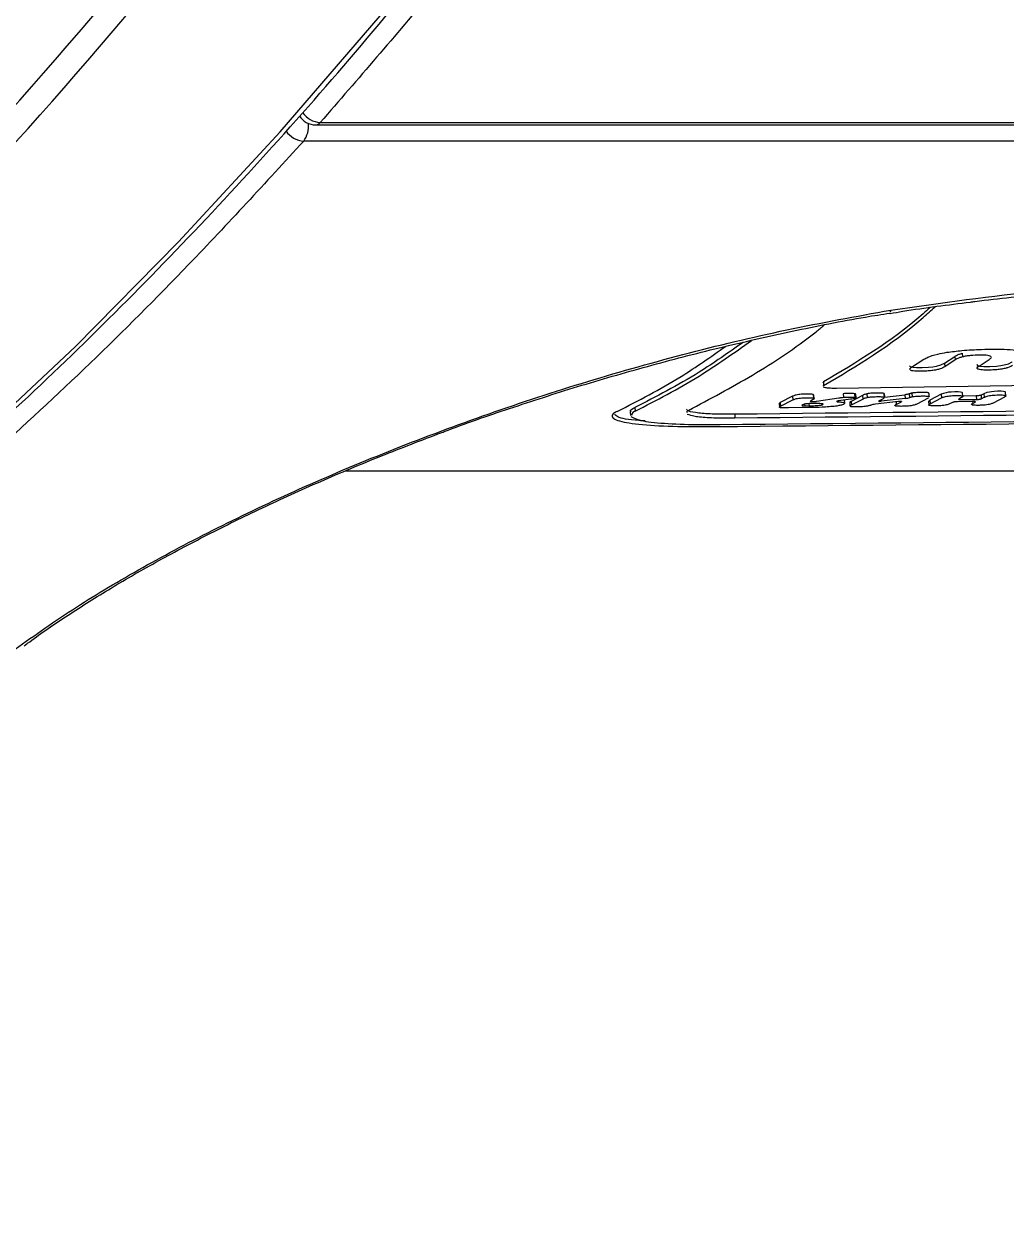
# Model space of a CAD drawing. Header units: millimetres. Extents: x -8327 to 9087, y -6583 to 5996.
# Drawn here: x 5837.7 to 5890.6, y -194.9 to -130 of the extents above; entities that cross this region are included whole.
import ezdxf

# ---------------------------------------------------------------- set-up
doc = ezdxf.new("R2010")
doc.units = ezdxf.units.MM
for name, color, linetype in [('DIKOM_ОБЪЕКТ', 7, 'Continuous'), ('DIKOM_РАЗМЕР_ЗОНА', 7, 'Continuous'), ('DIKOM_РАЗМЕР_ОБЪЕКТА', 7, 'Continuous')]:
    doc.layers.add(name, color=color, linetype=linetype)
doc.styles.add('style1', font='arial.ttf', dxfattribs={"width": 0.8})
doc.dimstyles.new('1-50', dxfattribs={"dimtxt": 300, "dimasz": 200, "dimexe": 100, "dimexo": 0, "dimgap": 100, "dimtad": 1, "dimtxsty": 'style1', "dimcen": 200, "dimclrd": 7, "dimclre": 7, "dimclrt": 7, "dimadec": 1, "dimazin": 2, "dimtfac": 1, "dimtmove": 0, "dimatfit": 2, "dimfxl": 0, "dimlwd": 25, "dimlwe": 18, "dimarcsym": 0})

# ---------------------------------------------------------------- blocks, each defined once
blk = doc.blocks.new('*D9')
at = {"layer": 'Defpoints', "color": 0, "transparency": 16777216}
for p in [(7087.366, 843.902), (-4957.594, 227.929), (7087.366, -4838.641)]:
    blk.add_point(p, dxfattribs=at)
at = {"layer": 'DIKOM_РАЗМЕР_ОБЪЕКТА', "color": 7, "lineweight": 18, "transparency": 16777216}
for p, q in [((7087.366, 843.902), (7087.366, -4938.641)), ((-4957.594, 227.929), (-4957.594, -4938.641))]:
    blk.add_line(p, q, dxfattribs=at)
at = {"layer": 'DIKOM_РАЗМЕР_ОБЪЕКТА', "color": 7, "lineweight": 25, "transparency": 16777216}
blk.add_line((-4757.594, -4838.641), (6887.366, -4838.641), dxfattribs=at)
at = {"layer": 'DIKOM_РАЗМЕР_ОБЪЕКТА', "color": 7, "transparency": 16777216}
for points in [[(-4757.594, -4805.308), (-4757.594, -4871.975), (-4957.594, -4838.641)], [(6887.366, -4805.308), (6887.366, -4871.975), (7087.366, -4838.641)]]:
    blk.add_solid(points, dxfattribs=at)
at = {"layer": 'DIKOM_РАЗМЕР_ОБЪЕКТА', "color": 7, "transparency": 16777216, "insert": (4098.945, -4585.469), "char_height": 300, "attachment_point": 5, "style": 'style1'}
blk.add_mtext('12040', dxfattribs=at)
blk = doc.blocks.new('*D12')
at = {"layer": 'Defpoints', "color": 0, "transparency": 16777216}
for p in [(-6501.585, 227.929), (9087.366, 227.928), (9087.366, -6483.303)]:
    blk.add_point(p, dxfattribs=at)
at = {"layer": 'DIKOM_РАЗМЕР_ЗОНА', "color": 7, "lineweight": 18, "transparency": 16777216}
for p, q in [((-6501.585, 227.929), (-6501.585, -6583.303)), ((9087.366, 227.928), (9087.366, -6583.303))]:
    blk.add_line(p, q, dxfattribs=at)
at = {"layer": 'DIKOM_РАЗМЕР_ЗОНА', "color": 7, "lineweight": 25, "transparency": 16777216}
blk.add_line((-6301.585, -6483.303), (8887.366, -6483.303), dxfattribs=at)
at = {"layer": 'DIKOM_РАЗМЕР_ЗОНА', "color": 7, "transparency": 16777216}
for points in [[(-6301.585, -6449.97), (-6301.585, -6516.637), (-6501.585, -6483.303)], [(8887.366, -6449.97), (8887.366, -6516.637), (9087.366, -6483.303)]]:
    blk.add_solid(points, dxfattribs=at)
at = {"layer": 'DIKOM_РАЗМЕР_ЗОНА', "color": 7, "transparency": 16777216, "insert": (2981.198, -6230.131), "char_height": 300, "attachment_point": 5, "style": 'style1'}
blk.add_mtext('15500', dxfattribs=at)

msp = doc.modelspace()

# ---------------------------------------------------------------- linework, layer by layer
at = {"layer": 'DIKOM_ОБЪЕКТ', "color": 7, "linetype": 'Continuous', "lineweight": 15}
for p, q in [((5853.378, -135.435), (6131.05, -135.435)), ((5853.636, -135.3), (6131.05, -135.3)), ((6131.049, -136.302), (5852.742, -136.302)), ((5885.532, -148.499), (5886.188, -148.07)), ((5887.307, -148.274), (5887.861, -147.911)), ((5887.861, -147.911), (5887.874, -148.105)), ((5888.263, -147.743), (5888.276, -147.937)), ((5889.165, -148.436), (5889.719, -148.072)), ((5889.823, -147.945), (5889.81, -147.909)), ((5887.307, -148.274), (5887.32, -148.468)), ((5887.874, -148.105), (5887.32, -148.468)), ((5880.772, -149.287), (5880.786, -149.481)), ((5880.257, -149.998), (5880.226, -149.971)), ((5880.226, -149.971), (5880.24, -150.166)), ((5880.272, -150.193), (5880.258, -149.998)), ((5881.837, -149.923), (5881.851, -150.117)), ((5882.887, -150.015), (5882.27, -150.336)), ((5882.447, -149.925), (5882.461, -150.12)), ((5882.532, -150.147), (5882.517, -149.952)), ((5882.887, -150.015), (5882.901, -150.209)), ((5883.121, -149.931), (5883.136, -150.126)), ((5884.047, -149.931), (5884.045, -149.918)), ((5884.045, -149.918), (5884.059, -150.112)), ((5884.067, -150.125), (5884.053, -149.93)), ((5884.066, -150.113), (5885.163, -149.982)), ((5885.163, -149.982), (5885.177, -150.177)), ((5885.404, -149.934), (5885.418, -150.129)), ((5885.538, -149.896), (5885.552, -150.091)), ((5886.484, -150.099), (5886.47, -149.905)), ((5887.129, -149.954), (5886.512, -150.279)), ((5887.129, -149.954), (5887.143, -150.149)), ((5888.294, -150.073), (5888.28, -149.878)), ((5889.431, -149.923), (5889.276, -150.006)), ((5889.276, -150.006), (5889.29, -150.201)), ((5889.431, -149.923), (5889.445, -150.118)), ((5890.61, -150.042), (5890.596, -149.848)), ((5870.598, -150.669), (5870.612, -150.864)), ((5878.383, -150.456), (5878.396, -150.651)), ((5879.113, -150.059), (5878.446, -150.403)), ((5878.446, -150.403), (5878.461, -150.598)), ((5878.461, -150.598), (5879.127, -150.253)), ((5879.979, -150.673), (5878.892, -150.688)), ((5879.113, -150.059), (5879.127, -150.253)), ((5879.756, -150.485), (5879.763, -150.579)), ((5879.763, -150.579), (5880.002, -150.576)), ((5879.994, -150.461), (5880.002, -150.576)), ((5880.237, -150.456), (5879.998, -150.459)), ((5880.226, -150.237), (5880.069, -150.32)), ((5880.398, -150.333), (5881.597, -150.15)), ((5881.562, -150.316), (5881.564, -150.358)), ((5882.233, -150.222), (5881.581, -150.313)), ((5881.924, -150.435), (5881.912, -150.267)), ((5882.19, -150.401), (5882.204, -150.596)), ((5882.27, -150.336), (5882.284, -150.531)), ((5882.284, -150.531), (5882.901, -150.209)), ((5884.83, -150.346), (5883.579, -150.493)), ((5883.987, -150.194), (5883.746, -150.322)), ((5883.883, -150.249), (5883.889, -150.331)), ((5885.177, -150.177), (5883.889, -150.331)), ((5884.059, -150.112), (5884.061, -150.125)), ((5884.693, -150.362), (5884.703, -150.498)), ((5884.703, -150.498), (5884.98, -150.355)), ((5884.979, -150.349), (5884.98, -150.355)), ((5884.98, -150.355), (5884.981, -150.353)), ((5886.42, -150.159), (5885.804, -150.483)), ((5886.443, -150.145), (5886.42, -150.159)), ((5886.448, -150.336), (5886.462, -150.53)), ((5886.512, -150.279), (5886.449, -150.335)), ((5886.512, -150.279), (5886.526, -150.473)), ((5886.526, -150.473), (5887.143, -150.149)), ((5887.746, -150.39), (5887.613, -150.459)), ((5888.816, -150.347), (5888.004, -150.358)), ((5888.228, -150.134), (5888.074, -150.217)), ((5888.22, -150.244), (5889.032, -150.233)), ((5889.018, -150.039), (5888.306, -150.048)), ((5888.822, -150.347), (5888.829, -150.443)), ((5888.829, -150.443), (5888.962, -150.374)), ((5888.962, -150.364), (5888.962, -150.374)), ((5889.018, -150.039), (5889.032, -150.233)), ((5889.29, -150.201), (5889.445, -150.118)), ((5890.546, -150.103), (5889.93, -150.429)), ((5870.357, -150.899), (5870.371, -151.092)), ((5875.988, -151.032), (5876.002, -151.227)), ((5854.994, -154.072), (6093.039, -154.072))]:
    msp.add_line(p, q, dxfattribs=at)
at = {"layer": 'DIKOM_ОБЪЕКТ', "color": 7, "linetype": 'Continuous', "lineweight": 15, "flags": 128}
for points in [[(5834.775, -152.685), (5840.425, -147.372), (5845.993, -141.743), (5851.475, -135.802), (5856.865, -129.555), (5862.161, -123.007), (5867.355, -116.163), (5872.445, -109.03), (5877.427, -101.612), (5882.296, -93.918), (5887.048, -85.952), (5891.678, -77.721), (5896.184, -69.233), (5900.561, -60.495), (5904.805, -51.514), (5908.913, -42.298), (5912.883, -32.854), (5916.709, -23.191), (5920.389, -13.316)], [(5884.405, -145.419), (5884.39, -145.484), (5884.368, -145.515), (5884.357, -145.517)], [(5885.417, -148.419), (5885.416, -148.42), (5885.457, -148.465), (5885.593, -148.5), (5885.794, -148.516), (5886.101, -148.516), (5886.448, -148.498), (5886.681, -148.471), (5886.877, -148.436), (5887.112, -148.369), (5887.307, -148.274), (5887.307, -148.274)], [(5889.051, -148.356), (5889.05, -148.356), (5889.091, -148.402), (5889.23, -148.438), (5889.433, -148.454), (5889.747, -148.454), (5890.101, -148.436), (5890.334, -148.409), (5890.528, -148.373), (5890.764, -148.304), (5890.952, -148.211), (5890.952, -148.211)], [(5888.279, -149.878), (5888.28, -149.877), (5888.255, -149.854), (5888.172, -149.835), (5888.049, -149.826), (5887.864, -149.826), (5887.656, -149.836), (5887.515, -149.849), (5887.398, -149.868), (5887.252, -149.904), (5887.129, -149.954), (5887.129, -149.954)], [(5890.595, -149.848), (5890.596, -149.847), (5890.57, -149.823), (5890.484, -149.803), (5890.358, -149.795), (5890.163, -149.794), (5889.988, -149.802), (5889.846, -149.814), (5889.724, -149.832), (5889.582, -149.864), (5889.431, -149.923), (5889.431, -149.923)]]:
    msp.add_lwpolyline(points, dxfattribs=at)
at = {"layer": 'DIKOM_ОБЪЕКТ', "color": 7, "linetype": 'Continuous', "lineweight": 15}
for centre, radius, start, end in [((5654.811, 28.814), 244.718, 310.98414, 325.54534), ((5655.498, 28.377), 245.265, 310.98449, 325.54531), ((5853.378, -134.435), 1, 210.39447, 270), ((5853.694, -134.081), 1.22, 213.75755, 267.23991), ((5851.599, -135.486), 1.405, 324.45861, 5.13365), ((5853.361, -135.089), 0.346, 272.78939, 322.51715), ((5852.801, -135.087), 1.217, 213.34607, 267.20883)]:
    msp.add_arc(centre, radius, start, end, dxfattribs=at)
for points, knots in [([(5853.636, 591.157), (5855.664, 588.82), (5861.168, 582.475), (5869.865, 571.175), (5879.599, 557.006), (5888.922, 541.767), (5897.796, 525.551), (5906.177, 508.426), (5914.037, 490.44), (5921.349, 471.605), (5928.113, 451.969), (5934.313, 431.599), (5939.923, 410.594), (5944.912, 389.048), (5949.262, 367.024), (5952.951, 344.552), (5955.986, 321.675), (5958.365, 298.469), (5960.077, 275.043), (5961.112, 251.505), (5961.462, 227.928), (5961.112, 204.351), (5960.077, 180.813), (5958.365, 157.387), (5955.987, 134.181), (5952.95, 111.305), (5949.262, 88.832), (5944.912, 66.808), (5939.923, 45.263), (5934.314, 24.257), (5928.113, 3.888), (5921.349, -15.748), (5914.376, -33.703), (5907.287, -50.081), (5900.167, -64.999), (5892.667, -79.261), (5884.821, -92.802), (5876.702, -105.508), (5868.33, -117.344), (5860.64, -127.227), (5855.664, -132.963), (5853.636, -135.3)], [0, 0, 0, 0, 0.015653, 0.042491, 0.069412, 0.096377, 0.123342, 0.150264, 0.177101, 0.203938, 0.23086, 0.257824, 0.284789, 0.311711, 0.338548, 0.365385, 0.392306, 0.419271, 0.446235, 0.473156, 0.499993, 0.52683, 0.553752, 0.580716, 0.607681, 0.634603, 0.66144, 0.688277, 0.715198, 0.742163, 0.769127, 0.796049, 0.822886, 0.845964, 0.869165, 0.892393, 0.915621, 0.938822, 0.961584, 0.984347, 1, 1, 1, 1]), ([(5791.793, -181.425), (5792.352, -181.186), (5794.848, -180.122), (5799.246, -177.921), (5804.978, -174.816), (5810.662, -171.385), (5816.296, -167.659), (5821.874, -163.633), (5827.393, -159.312), (5832.849, -154.7), (5838.237, -149.799), (5843.553, -144.614), (5848.793, -139.147), (5853.954, -133.405), (5859.03, -127.39), (5864.019, -121.108), (5868.917, -114.564), (5873.719, -107.761), (5878.424, -100.707), (5883.025, -93.405), (5887.522, -85.861), (5891.909, -78.082), (5896.184, -70.073), (5900.344, -61.839), (5904.386, -53.388), (5908.306, -44.726), (5912.101, -35.859), (5915.769, -26.794), (5919.309, -17.537), (5922.715, -8.096), (5925.986, 1.522), (5929.12, 11.31), (5932.114, 21.261), (5934.966, 31.368), (5937.674, 41.621), (5940.235, 52.015), (5942.649, 62.541), (5944.913, 73.191), (5947.025, 83.957), (5948.984, 94.832), (5950.788, 105.806), (5952.438, 116.872), (5953.929, 128.022), (5955.263, 139.246), (5956.437, 150.537), (5957.451, 161.886), (5958.305, 173.285), (5958.996, 184.725), (5959.526, 196.197), (5959.892, 207.693), (5960.081, 217.94), (5960.107, 224.353), (5960.117, 226.927)], [0, 0, 0, 0, 0.005877, 0.026267, 0.046664, 0.067067, 0.087475, 0.107888, 0.128305, 0.148726, 0.16915, 0.189577, 0.210006, 0.230437, 0.25087, 0.271303, 0.291737, 0.312171, 0.332606, 0.35304, 0.373475, 0.393909, 0.414343, 0.434776, 0.455209, 0.475641, 0.496073, 0.516504, 0.536935, 0.557365, 0.577794, 0.598223, 0.618652, 0.63908, 0.659507, 0.679934, 0.700361, 0.720787, 0.741213, 0.761639, 0.782064, 0.802489, 0.822914, 0.843338, 0.863763, 0.884187, 0.904611, 0.925035, 0.945458, 0.965882, 0.986306, 1, 1, 1, 1]), ([(5852.742, -136.302), (5850.685, -138.543), (5845.145, -144.581), (5835.856, -153.476), (5824.84, -162.681), (5813.459, -170.709), (5802.729, -177.133), (5795.688, -180.28), (5792.653, -181.636)], [0, 0, 0, 0, 0.109325, 0.29453, 0.479875, 0.66508, 0.855663, 1, 1, 1, 1]), ([(5884.405, -145.419), (5887.133, -145.027), (5891.264, -144.434), (5896.643, -144.079), (5899.28, -144.042), (5900.599, -144.023)], [0, 0, 0, 0, 0.492759, 0.746368, 1, 1, 1, 1]), ([(5888.709, -144.983), (5888.789, -144.972), (5890.174, -144.782), (5892.83, -144.54), (5896.628, -144.293), (5899.15, -144.198), (5900.37, -144.214), (5900.391, -144.214)], [0, 0, 0, 0, 0.019802, 0.344269, 0.669455, 0.994359, 1, 1, 1, 1]), ([(5837.179, -163.692), (5838.239, -162.939), (5840.279, -161.491), (5843.998, -159.288), (5848.024, -157.149), (5852.466, -155.044), (5857.268, -153.013), (5862.366, -151.096), (5867.692, -149.332), (5873.188, -147.776), (5878.784, -146.428), (5882.533, -145.755), (5884.405, -145.419)], [0, 0, 0, 0, 0.107084, 0.205974, 0.305183, 0.404079, 0.503336, 0.602918, 0.702179, 0.801345, 0.900834, 1, 1, 1, 1]), ([(5886.523, -145.281), (5886.399, -145.392), (5884.504, -147.092), (5882.575, -148.226), (5880.772, -149.287)], [0, 0, 0, 0, 0.065393, 1, 1, 1, 1]), ([(5880.786, -149.481), (5882.583, -148.416), (5884.599, -147.222), (5886.58, -145.437), (5886.795, -145.244)], [0, 0, 0, 0, 0.891621, 1, 1, 1, 1]), ([(5884.37, -145.598), (5884.597, -145.559), (5886.052, -145.307), (5887.493, -145.131), (5888.709, -144.983)], [0, 0, 0, 0, 0.156223, 1, 1, 1, 1]), ([(5860.185, -152.017), (5860.232, -151.999), (5861.41, -151.543), (5863.851, -150.706), (5867.504, -149.522), (5871.288, -148.429), (5875.16, -147.425), (5879.09, -146.541), (5882.169, -145.92), (5883.923, -145.646), (5884.362, -145.577)], [0, 0, 0, 0, 0.00628, 0.159575, 0.314419, 0.470949, 0.628814, 0.787618, 0.946871, 1, 1, 1, 1]), ([(5873.5, -150.821), (5874.65, -150.208), (5876.952, -148.984), (5879.391, -147.391), (5880.674, -146.341), (5880.821, -146.22)], [0, 0, 0, 0, 0.4695487, 0.9390946, 1, 1, 1, 1]), ([(5869.65, -150.879), (5870.802, -150.292), (5872.758, -149.296), (5874.698, -147.932), (5875.496, -147.371)], [0, 0, 0, 0, 0.588838, 1, 1, 1, 1]), ([(5876.439, -147.157), (5875.648, -147.715), (5873.71, -149.081), (5871.755, -150.079), (5870.598, -150.669)], [0, 0, 0, 0, 0.408046, 1, 1, 1, 1]), ([(5870.612, -150.864), (5871.764, -150.273), (5873.866, -149.194), (5875.951, -147.721), (5876.893, -147.054)], [0, 0, 0, 0, 0.547931, 1, 1, 1, 1]), ([(5886.188, -148.07), (5886.253, -148.031), (5886.416, -147.936), (5886.822, -147.8), (5887.263, -147.722), (5887.431, -147.692)], [0, 0, 0, 0, 0.29123, 0.728641, 1, 1, 1, 1]), ([(5887.431, -147.692), (5887.7, -147.656), (5888.299, -147.576), (5889.452, -147.521), (5890.52, -147.514), (5891.193, -147.567), (5891.395, -147.607), (5891.448, -147.617)], [0, 0, 0, 0, 0.190498, 0.425563, 0.754757, 0.935875, 1, 1, 1, 1]), ([(5887.861, -147.911), (5887.89, -147.893), (5887.95, -147.856), (5888.068, -147.799), (5888.197, -147.762), (5888.263, -147.743)], [0, 0, 0, 0, 0.3252049, 0.6575252, 1, 1, 1, 1]), ([(5888.276, -147.937), (5888.213, -147.955), (5888.086, -147.992), (5887.966, -148.049), (5887.905, -148.086), (5887.874, -148.105)], [0, 0, 0, 0, 0.328512, 0.661859, 1, 1, 1, 1]), ([(5889.81, -147.909), (5889.786, -147.897), (5889.737, -147.873), (5889.55, -147.85), (5889.246, -147.843), (5888.906, -147.852), (5888.583, -147.88), (5888.394, -147.91), (5888.305, -147.931), (5888.276, -147.937)], [0, 0, 0, 0, 0.132702, 0.265941, 0.429005, 0.668572, 0.801911, 0.935837, 1, 1, 1, 1]), ([(5889.719, -148.072), (5889.745, -148.054), (5889.798, -148.017), (5889.819, -147.981), (5889.83, -147.963)], [0, 0, 0, 0, 0.49444, 1, 1, 1, 1]), ([(5885.444, -148.612), (5885.439, -148.605), (5885.419, -148.57), (5885.482, -148.531), (5885.532, -148.499)], [0, 0, 0, 0, 0.206671, 1, 1, 1, 1]), ([(5887.32, -148.468), (5887.251, -148.507), (5887.149, -148.564), (5886.885, -148.635), (5886.633, -148.678), (5886.325, -148.704), (5886.007, -148.715), (5885.722, -148.71), (5885.536, -148.687), (5885.486, -148.665), (5885.462, -148.654)], [0, 0, 0, 0, 0.248197, 0.3606, 0.474275, 0.571938, 0.693943, 0.822017, 0.911135, 1, 1, 1, 1]), ([(5890.966, -148.405), (5890.896, -148.445), (5890.795, -148.502), (5890.529, -148.574), (5890.277, -148.616), (5889.969, -148.643), (5889.651, -148.653), (5889.364, -148.648), (5889.177, -148.625), (5889.068, -148.586), (5889.05, -148.522), (5889.123, -148.467), (5889.165, -148.436)], [0, 0, 0, 0, 0.1843441, 0.2672292, 0.3510231, 0.4232687, 0.5132323, 0.6080618, 0.6746733, 0.7410626, 0.8521615, 1, 1, 1, 1]), ([(5880.751, -149.328), (5880.747, -149.319), (5880.741, -149.306), (5880.765, -149.291), (5880.772, -149.287)], [0, 0, 0, 0, 0.687168, 1, 1, 1, 1]), ([(5881.483, -149.618), (5894.095, -149.439), (5919.317, -149.079), (5957.187, -148.931), (5995.082, -149.09), (6020.363, -149.457), (6033.004, -149.64)], [0, 0, 0, 0, 0.249963, 0.499928, 0.749964, 1, 1, 1, 1]), ([(5880.226, -149.971), (5880.205, -149.965), (5880.164, -149.953), (5880.029, -149.943), (5879.855, -149.943), (5879.674, -149.949), (5879.505, -149.962), (5879.357, -149.982), (5879.207, -150.016), (5879.149, -150.042), (5879.113, -150.059)], [0, 0, 0, 0, 0.107011, 0.214761, 0.333139, 0.456185, 0.55287, 0.649726, 0.778593, 1, 1, 1, 1]), ([(5880.786, -149.481), (5880.777, -149.487), (5880.754, -149.501), (5880.761, -149.514), (5880.765, -149.522)], [0, 0, 0, 0, 0.3917441, 1, 1, 1, 1]), ([(5880.766, -149.546), (5880.797, -149.56), (5880.86, -149.588), (5881.084, -149.613), (5881.309, -149.62), (5881.45, -149.619), (5881.483, -149.618)], [0, 0, 0, 0, 0.303095, 0.605183, 0.90568, 1, 1, 1, 1]), ([(5882.447, -149.925), (5882.419, -149.921), (5882.362, -149.912), (5882.202, -149.908), (5882.02, -149.91), (5881.888, -149.919), (5881.837, -149.923)], [0, 0, 0, 0, 0.218435, 0.437006, 0.779086, 1, 1, 1, 1]), ([(5882.517, -149.952), (5882.513, -149.947), (5882.504, -149.937), (5882.467, -149.929), (5882.447, -149.925)], [0, 0, 0, 0, 0.443667, 1, 1, 1, 1]), ([(5883.121, -149.931), (5883.084, -149.941), (5883.01, -149.959), (5882.941, -149.987), (5882.905, -150.006), (5882.887, -150.015)], [0, 0, 0, 0, 0.342045, 0.669707, 1, 1, 1, 1]), ([(5884.045, -149.918), (5884.032, -149.912), (5884.006, -149.9), (5883.899, -149.889), (5883.72, -149.884), (5883.518, -149.889), (5883.323, -149.901), (5883.201, -149.916), (5883.144, -149.927), (5883.121, -149.931)], [0, 0, 0, 0, 0.13021, 0.261194, 0.41668, 0.654966, 0.78624, 0.917735, 1, 1, 1, 1]), ([(5885.404, -149.934), (5885.39, -149.939), (5885.359, -149.949), (5885.28, -149.966), (5885.205, -149.976), (5885.163, -149.982)], [0, 0, 0, 0, 0.2702977, 0.5837453, 1, 1, 1, 1]), ([(5885.538, -149.896), (5885.522, -149.9), (5885.489, -149.907), (5885.445, -149.92), (5885.419, -149.929), (5885.404, -149.934)], [0, 0, 0, 0, 0.298247, 0.596142, 1, 1, 1, 1]), ([(5886.467, -149.905), (5886.465, -149.897), (5886.459, -149.881), (5886.388, -149.863), (5886.261, -149.851), (5886.087, -149.85), (5885.906, -149.855), (5885.736, -149.867), (5885.616, -149.881), (5885.559, -149.892), (5885.538, -149.896)], [0, 0, 0, 0, 0.140807, 0.269584, 0.398913, 0.546118, 0.698804, 0.814256, 0.930273, 1, 1, 1, 1]), ([(5887.143, -150.149), (5887.187, -150.128), (5887.251, -150.098), (5887.417, -150.06), (5887.569, -150.038), (5887.754, -150.023), (5887.944, -150.018), (5888.114, -150.021), (5888.225, -150.033), (5888.291, -150.053), (5888.303, -150.088), (5888.256, -150.117), (5888.228, -150.134)], [0, 0, 0, 0, 0.190936, 0.272118, 0.354199, 0.425923, 0.51222, 0.602617, 0.66762, 0.732452, 0.843598, 1, 1, 1, 1]), ([(5889.276, -150.006), (5889.274, -150.008), (5889.264, -150.012), (5889.232, -150.02), (5889.175, -150.029), (5889.106, -150.036), (5889.052, -150.038), (5889.024, -150.039), (5889.018, -150.039)], [0, 0, 0, 0, 0.0844709, 0.3017626, 0.5184568, 0.7336882, 0.946512, 1, 1, 1, 1]), ([(5889.445, -150.118), (5889.49, -150.096), (5889.554, -150.066), (5889.721, -150.027), (5889.872, -150.005), (5890.055, -149.991), (5890.244, -149.987), (5890.414, -149.989), (5890.532, -150.001), (5890.603, -150.021), (5890.621, -150.055), (5890.574, -150.085), (5890.546, -150.103)], [0, 0, 0, 0, 0.192592, 0.272732, 0.353523, 0.424717, 0.50958, 0.599102, 0.666018, 0.732672, 0.840125, 1, 1, 1, 1]), ([(5870.404, -150.894), (5870.388, -150.882), (5870.295, -150.817), (5870.462, -150.736), (5870.598, -150.669)], [0, 0, 0, 0, 0.177487, 1, 1, 1, 1]), ([(6032.077, -151.045), (6006.045, -150.769), (5953.976, -150.216), (5901.986, -150.76), (5875.988, -151.032)], [0, 0, 0, 0, 0.499952, 1, 1, 1, 1]), ([(5878.446, -150.403), (5878.431, -150.412), (5878.403, -150.429), (5878.373, -150.448), (5878.384, -150.456), (5878.385, -150.456)], [0, 0, 0, 0, 0.499538, 0.96018, 1, 1, 1, 1]), ([(5878.427, -150.672), (5878.414, -150.665), (5878.387, -150.653), (5878.409, -150.627), (5878.441, -150.609), (5878.461, -150.598)], [0, 0, 0, 0, 0.293497, 0.581909, 1, 1, 1, 1]), ([(5878.892, -150.688), (5878.79, -150.689), (5878.648, -150.69), (5878.492, -150.683), (5878.449, -150.676), (5878.427, -150.672)], [0, 0, 0, 0, 0.55623, 0.769631, 1, 1, 1, 1]), ([(5879.127, -150.253), (5879.165, -150.236), (5879.222, -150.21), (5879.376, -150.176), (5879.526, -150.156), (5879.714, -150.142), (5879.898, -150.137), (5880.072, -150.139), (5880.187, -150.15), (5880.224, -150.161), (5880.24, -150.166)], [0, 0, 0, 0, 0.231422, 0.343783, 0.457033, 0.554897, 0.692961, 0.802746, 0.913288, 1, 1, 1, 1]), ([(5879.617, -150.554), (5879.615, -150.555), (5879.608, -150.559), (5879.608, -150.566), (5879.633, -150.574), (5879.679, -150.578), (5879.726, -150.58), (5879.756, -150.579), (5879.763, -150.579)], [0, 0, 0, 0, 0.068215, 0.285206, 0.502437, 0.718161, 0.932893, 1, 1, 1, 1]), ([(5879.74, -150.491), (5879.729, -150.497), (5879.688, -150.518), (5879.647, -150.539), (5879.617, -150.554)], [0, 0, 0, 0, 0.267988, 1, 1, 1, 1]), ([(5879.998, -150.459), (5879.975, -150.46), (5879.928, -150.461), (5879.859, -150.467), (5879.799, -150.475), (5879.758, -150.483), (5879.745, -150.489), (5879.74, -150.491)], [0, 0, 0, 0, 0.21117, 0.424179, 0.63756, 0.851896, 1, 1, 1, 1]), ([(5881.564, -150.358), (5881.644, -150.364), (5881.804, -150.376), (5881.929, -150.412), (5881.926, -150.466), (5881.806, -150.525), (5881.565, -150.578), (5881.26, -150.617), (5880.789, -150.652), (5880.347, -150.667), (5880.052, -150.671), (5879.979, -150.673)], [0, 0, 0, 0, 0.092093, 0.184662, 0.289152, 0.444447, 0.5368, 0.629508, 0.742148, 0.935927, 1, 1, 1, 1]), ([(5880.002, -150.576), (5880.11, -150.574), (5880.266, -150.571), (5880.475, -150.558), (5880.607, -150.543), (5880.705, -150.524), (5880.758, -150.503), (5880.77, -150.484), (5880.726, -150.469), (5880.635, -150.459), (5880.47, -150.454), (5880.322, -150.455), (5880.237, -150.456)], [0, 0, 0, 0, 0.184686, 0.267498, 0.351369, 0.423696, 0.512568, 0.606001, 0.67214, 0.738323, 0.849417, 1, 1, 1, 1]), ([(5880.069, -150.32), (5880.066, -150.322), (5880.058, -150.327), (5880.066, -150.335), (5880.096, -150.342), (5880.147, -150.346), (5880.211, -150.347), (5880.282, -150.344), (5880.347, -150.339), (5880.382, -150.335), (5880.398, -150.333)], [0, 0, 0, 0, 0.081685, 0.218959, 0.355672, 0.492073, 0.627198, 0.761498, 0.895562, 1, 1, 1, 1]), ([(5880.24, -150.166), (5880.252, -150.172), (5880.276, -150.184), (5880.272, -150.208), (5880.244, -150.226), (5880.226, -150.237)], [0, 0, 0, 0, 0.292757, 0.573569, 1, 1, 1, 1]), ([(5881.581, -150.313), (5881.568, -150.315), (5881.537, -150.32), (5881.502, -150.328), (5881.484, -150.338), (5881.49, -150.348), (5881.517, -150.354), (5881.55, -150.357), (5881.564, -150.358)], [0, 0, 0, 0, 0.121943, 0.301406, 0.482125, 0.663582, 0.844462, 1, 1, 1, 1]), ([(5881.597, -150.15), (5881.624, -150.146), (5881.677, -150.138), (5881.759, -150.127), (5881.82, -150.121), (5881.851, -150.117)], [0, 0, 0, 0, 0.337817, 0.665374, 1, 1, 1, 1]), ([(5881.851, -150.117), (5881.907, -150.114), (5882.05, -150.104), (5882.243, -150.102), (5882.392, -150.108), (5882.44, -150.116), (5882.461, -150.12)], [0, 0, 0, 0, 0.239149, 0.612282, 0.832477, 1, 1, 1, 1]), ([(5882.27, -150.336), (5882.254, -150.345), (5882.222, -150.363), (5882.19, -150.385), (5882.195, -150.397), (5882.196, -150.401)], [0, 0, 0, 0, 0.406233, 0.8008, 1, 1, 1, 1]), ([(5882.211, -150.596), (5882.209, -150.591), (5882.204, -150.579), (5882.236, -150.557), (5882.268, -150.54), (5882.284, -150.531)], [0, 0, 0, 0, 0.206195, 0.601145, 1, 1, 1, 1]), ([(5883.144, -150.594), (5883.105, -150.601), (5883.028, -150.613), (5882.863, -150.628), (5882.654, -150.637), (5882.455, -150.638), (5882.302, -150.63), (5882.236, -150.619), (5882.218, -150.611), (5882.213, -150.608)], [0, 0, 0, 0, 0.135107, 0.270472, 0.434232, 0.671867, 0.802047, 0.932755, 1, 1, 1, 1]), ([(5882.461, -150.12), (5882.491, -150.126), (5882.536, -150.137), (5882.527, -150.16), (5882.452, -150.184), (5882.342, -150.206), (5882.26, -150.218), (5882.233, -150.222)], [0, 0, 0, 0, 0.255163, 0.377478, 0.621911, 0.875592, 1, 1, 1, 1]), ([(5882.901, -150.209), (5882.919, -150.2), (5882.956, -150.182), (5883.025, -150.153), (5883.098, -150.135), (5883.136, -150.126)], [0, 0, 0, 0, 0.338058, 0.664936, 1, 1, 1, 1]), ([(5883.136, -150.126), (5883.172, -150.119), (5883.244, -150.106), (5883.4, -150.091), (5883.603, -150.081), (5883.802, -150.079), (5883.959, -150.087), (5884.033, -150.099), (5884.052, -150.109), (5884.059, -150.112)], [0, 0, 0, 0, 0.129402, 0.259292, 0.413833, 0.652274, 0.784314, 0.917169, 1, 1, 1, 1]), ([(5883.326, -150.542), (5883.312, -150.548), (5883.282, -150.559), (5883.226, -150.577), (5883.171, -150.588), (5883.144, -150.594)], [0, 0, 0, 0, 0.3098339, 0.651443, 1, 1, 1, 1]), ([(5883.579, -150.493), (5883.529, -150.499), (5883.43, -150.513), (5883.357, -150.531), (5883.331, -150.54), (5883.326, -150.542)], [0, 0, 0, 0, 0.4502925, 0.9019035, 1, 1, 1, 1]), ([(5883.746, -150.322), (5883.745, -150.322), (5883.742, -150.324), (5883.741, -150.328), (5883.753, -150.332), (5883.776, -150.334), (5883.806, -150.335), (5883.841, -150.335), (5883.87, -150.333), (5883.885, -150.331), (5883.889, -150.331)], [0, 0, 0, 0, 0.041997, 0.193157, 0.344964, 0.494886, 0.644755, 0.793611, 0.941912, 1, 1, 1, 1]), ([(5884.063, -150.139), (5884.054, -150.148), (5884.036, -150.166), (5884.003, -150.185), (5883.987, -150.194)], [0, 0, 0, 0, 0.497964, 1, 1, 1, 1]), ([(5884.63, -150.563), (5884.628, -150.558), (5884.623, -150.546), (5884.655, -150.524), (5884.687, -150.507), (5884.703, -150.498)], [0, 0, 0, 0, 0.20569, 0.600939, 1, 1, 1, 1]), ([(5885.563, -150.562), (5885.525, -150.568), (5885.447, -150.581), (5885.282, -150.595), (5885.074, -150.604), (5884.874, -150.605), (5884.722, -150.597), (5884.656, -150.587), (5884.638, -150.578), (5884.632, -150.575)], [0, 0, 0, 0, 0.135121, 0.270837, 0.434567, 0.672162, 0.802006, 0.932701, 1, 1, 1, 1]), ([(5884.982, -150.351), (5884.982, -150.35), (5884.983, -150.348), (5884.972, -150.345), (5884.95, -150.342), (5884.92, -150.341), (5884.885, -150.342), (5884.854, -150.344), (5884.836, -150.346), (5884.83, -150.346)], [0, 0, 0, 0, 0.072458, 0.239843, 0.406263, 0.570682, 0.735441, 0.899242, 1, 1, 1, 1]), ([(5885.177, -150.177), (5885.227, -150.17), (5885.331, -150.156), (5885.389, -150.138), (5885.418, -150.129)], [0, 0, 0, 0, 0.4888123, 1, 1, 1, 1]), ([(5885.418, -150.129), (5885.429, -150.125), (5885.451, -150.117), (5885.493, -150.105), (5885.531, -150.096), (5885.552, -150.091)], [0, 0, 0, 0, 0.297855, 0.595909, 1, 1, 1, 1]), ([(5885.552, -150.091), (5885.589, -150.084), (5885.662, -150.071), (5885.79, -150.058), (5885.909, -150.051), (5886.054, -150.046), (5886.218, -150.044), (5886.365, -150.052), (5886.453, -150.069), (5886.49, -150.086), (5886.479, -150.098), (5886.477, -150.1)], [0, 0, 0, 0, 0.1152958, 0.2314775, 0.2984941, 0.386813, 0.5641173, 0.6848606, 0.8056887, 0.9645715, 1, 1, 1, 1]), ([(5885.804, -150.483), (5885.785, -150.492), (5885.749, -150.509), (5885.678, -150.536), (5885.602, -150.553), (5885.563, -150.562)], [0, 0, 0, 0, 0.328773, 0.660057, 1, 1, 1, 1]), ([(5887.613, -150.459), (5887.568, -150.479), (5887.505, -150.507), (5887.341, -150.543), (5887.189, -150.563), (5887.004, -150.576), (5886.814, -150.581), (5886.643, -150.579), (5886.531, -150.567), (5886.464, -150.549), (5886.453, -150.517), (5886.499, -150.489), (5886.526, -150.473)], [0, 0, 0, 0, 0.189473, 0.270957, 0.35319, 0.424893, 0.512334, 0.603759, 0.669331, 0.734734, 0.845906, 1, 1, 1, 1]), ([(5888.004, -150.358), (5887.981, -150.359), (5887.935, -150.36), (5887.865, -150.366), (5887.805, -150.374), (5887.764, -150.382), (5887.751, -150.388), (5887.746, -150.39)], [0, 0, 0, 0, 0.212397, 0.423795, 0.637084, 0.852005, 1, 1, 1, 1]), ([(5888.074, -150.217), (5888.072, -150.218), (5888.064, -150.223), (5888.065, -150.23), (5888.09, -150.238), (5888.136, -150.243), (5888.183, -150.245), (5888.213, -150.244), (5888.22, -150.244)], [0, 0, 0, 0, 0.069167, 0.285922, 0.5029, 0.719308, 0.932854, 1, 1, 1, 1]), ([(5889.93, -150.429), (5889.887, -150.448), (5889.823, -150.477), (5889.659, -150.513), (5889.502, -150.534), (5889.31, -150.547), (5889.125, -150.552), (5888.961, -150.55), (5888.849, -150.54), (5888.775, -150.523), (5888.75, -150.491), (5888.799, -150.462), (5888.829, -150.443)], [0, 0, 0, 0, 0.184363, 0.267989, 0.352662, 0.425446, 0.516707, 0.594602, 0.659127, 0.723686, 0.825035, 1, 1, 1, 1]), ([(5888.962, -150.374), (5888.963, -150.374), (5888.971, -150.37), (5888.972, -150.363), (5888.954, -150.355), (5888.913, -150.349), (5888.863, -150.347), (5888.828, -150.347), (5888.816, -150.347)], [0, 0, 0, 0, 0.018782, 0.235497, 0.452348, 0.668373, 0.883863, 1, 1, 1, 1]), ([(5889.032, -150.233), (5889.055, -150.233), (5889.101, -150.232), (5889.171, -150.226), (5889.231, -150.217), (5889.272, -150.209), (5889.285, -150.203), (5889.29, -150.201)], [0, 0, 0, 0, 0.212446, 0.425336, 0.637392, 0.85242, 1, 1, 1, 1]), ([(5869.65, -150.879), (5869.618, -150.895), (5869.371, -151.022), (5869.28, -151.244), (5870.019, -151.49), (5871.559, -151.649), (5873.338, -151.706), (5874.54, -151.698), (5874.929, -151.695)], [0, 0, 0, 0, 0.031762, 0.248389, 0.465856, 0.682585, 0.897195, 1, 1, 1, 1]), ([(5871.156, -151.393), (5871.042, -151.386), (5870.309, -151.344), (5869.663, -151.221), (5869.553, -151.078), (5869.514, -151.028)], [0, 0, 0, 0, 0.107157, 0.685347, 1, 1, 1, 1]), ([(5870.394, -151.148), (5870.529, -151.227), (5870.8, -151.383), (5872.116, -151.529), (5873.673, -151.591), (5874.788, -151.584), (5875.197, -151.582)], [0, 0, 0, 0, 0.280969, 0.561158, 0.838791, 1, 1, 1, 1]), ([(5870.612, -150.864), (5870.604, -150.869), (5870.44, -150.948), (5870.438, -151.02), (5870.436, -151.089)], [0, 0, 0, 0, 0.053252, 1, 1, 1, 1]), ([(5875.988, -151.032), (5875.611, -151.032), (5874.856, -151.033), (5873.997, -150.971), (5873.447, -150.877), (5873.401, -150.79), (5873.381, -150.75)], [0, 0, 0, 0, 0.258495, 0.516909, 0.776816, 1, 1, 1, 1]), ([(5873.5, -150.821), (5873.465, -150.838), (5873.379, -150.882), (5873.405, -150.921), (5873.421, -150.944)], [0, 0, 0, 0, 0.403023, 1, 1, 1, 1]), ([(5873.427, -151.018), (5873.541, -151.059), (5873.767, -151.141), (5874.581, -151.212), (5875.388, -151.233), (5875.888, -151.228), (5876.002, -151.227)], [0, 0, 0, 0, 0.305672, 0.609828, 0.911126, 1, 1, 1, 1]), ([(5874.929, -151.695), (5900.924, -151.447), (5952.918, -150.949), (6004.983, -151.455), (6031.018, -151.708)], [0, 0, 0, 0, 0.4999597, 1, 1, 1, 1]), ([(5875.197, -151.582), (5901.192, -151.327), (5953.185, -150.818), (6005.251, -151.336), (6031.287, -151.595)], [0, 0, 0, 0, 0.499959, 1, 1, 1, 1]), ([(5876.002, -151.227), (5901.995, -150.955), (5953.985, -150.41), (6006.054, -150.964), (6032.091, -151.24)], [0, 0, 0, 0, 0.4999535, 1, 1, 1, 1]), ([(5837.663, -163.523), (5837.724, -163.475), (5838.379, -162.963), (5839.877, -161.948), (5842.165, -160.49), (5844.727, -159.011), (5847.504, -157.533), (5850.478, -156.073), (5853.622, -154.648), (5856.85, -153.284), (5859.094, -152.431), (5860.185, -152.017)], [0, 0, 0, 0, 0.012847, 0.136203, 0.26075, 0.385993, 0.511375, 0.636331, 0.76045, 0.883464, 1, 1, 1, 1])]:
    msp.add_open_spline(points, degree=3, knots=knots, dxfattribs=at)

# ---------------------------------------------------------------- dimensions: what is measured, and where the dimension line sits
at = {"layer": 'DIKOM_РАЗМЕР_ЗОНА'}
dim = msp.add_linear_dim(base=(9087.366, -6483.303), p1=(-6501.585, 227.929), p2=(9087.366, 227.928), text='15500', dimstyle='1-50', dxfattribs=at)
dim.commit()
dim.dimension.update_dxf_attribs({"geometry": '*D12', "text_midpoint": (2981.198, -6483.303), "dimtype": 160})
at = {"layer": 'DIKOM_РАЗМЕР_ОБЪЕКТА'}
dim = msp.add_linear_dim(base=(7087.366, -4838.641), p1=(-4957.594, 227.929), p2=(7087.366, 843.902), text='12040', dimstyle='1-50', dxfattribs=at)
dim.commit()
dim.dimension.update_dxf_attribs({"geometry": '*D9', "text_midpoint": (4098.945, -4838.641), "dimtype": 160})

doc.saveas('drawing.dxf')
